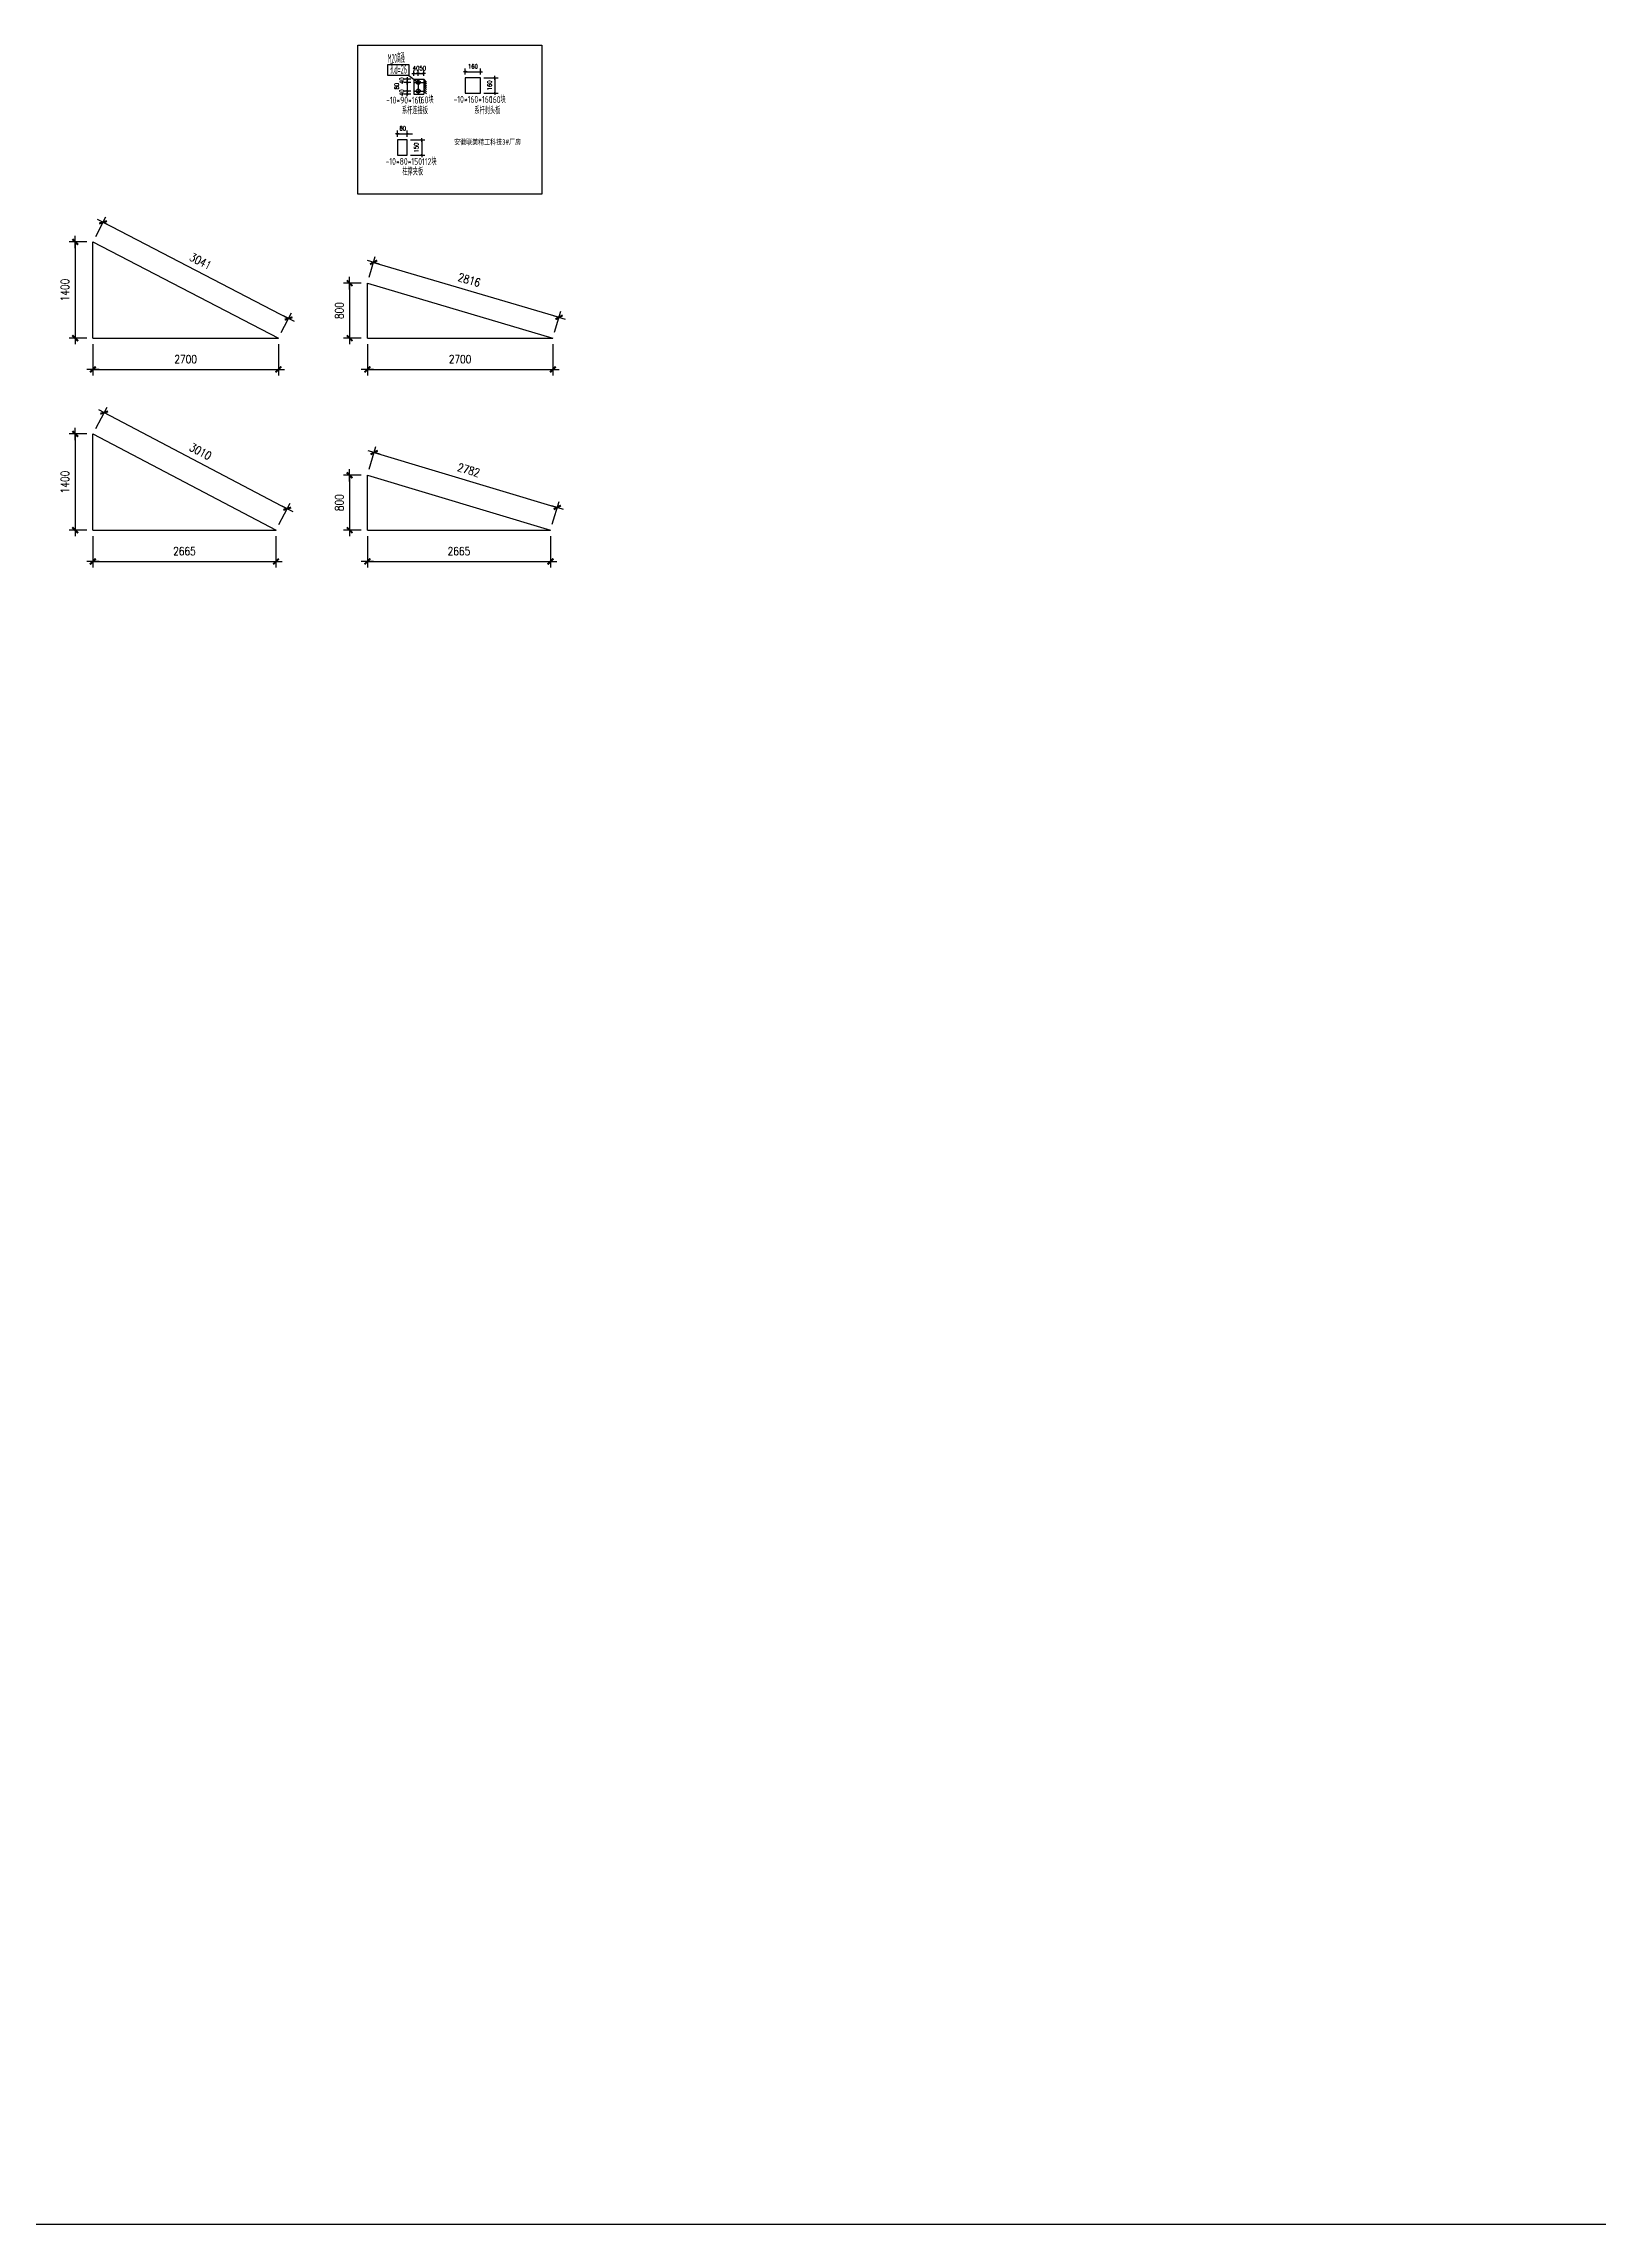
# Model space of a CAD drawing. Header units: millimetres. Extents: x 1471994 to 4527627, y -5186613 to -1927582.
# Drawn here: x 1530717 to 1553345, y -2025769 to -1994017 of the extents above; entities that cross this region are included whole.
import ezdxf
from ezdxf.enums import TextEntityAlignment as Align

# ---------------------------------------------------------------- set-up
doc = ezdxf.new("R2010")
doc.units = ezdxf.units.MM
doc.header["$LTSCALE"] = 1000
doc.header["$PDMODE"] = 34
doc.layers.add('钢架', color=7, linetype='Continuous', lineweight=25)
doc.styles.add('DIM_FONT', font='simplex.shx', dxfattribs={"width": 0.8, "bigfont": 'hztxt.shx'})
doc.styles.add('hz', font='gbenor.shx', dxfattribs={"width": 0.75, "height": 100, "bigfont": 'gbcbig.shx'})
doc.styles.add('图框', font='')
doc.styles.get('图框').set_extended_font_data('SimSun')
doc.dimstyles.new('WGH(1)', dxfattribs={"dimscale": 1.2, "dimtxt": 100, "dimasz": 0.5, "dimexe": 75, "dimexo": 75, "dimgap": 75, "dimtad": 1, "dimdec": 0, "dimzin": 0, "dimdsep": 46, "dimtxsty": 'DIM_FONT', "dimblk1": '_DIMX', "dimblk2": '_DIMX', "dimsah": 1, "dimcen": 0.09, "dimclrd": 3, "dimclre": 3, "dimclrt": 7, "dimadec": 0, "dimazin": 0, "dimtfac": 1, "dimtdec": 0, "dimtix": 1, "dimtmove": 2, "dimatfit": 3, "dimldrblk": '_DIMX', "dimfxl": 1, "dimtolj": 1, "dimtzin": 0, "dimarcsym": 0})

# ---------------------------------------------------------------- blocks, each defined once
blk = doc.blocks.new('_DIMX')
blk.add_line((-150, 0), (150, 0))
at = {"const_width": 50}
blk.add_lwpolyline([(-70, -70), (70, 70)], dxfattribs=at)
blk = doc.blocks.new('*D1498')
at = {"color": 3, "lineweight": -2}
for p, q in [((1531344, -1996905), (1531087, -1996905)), ((1531177, -1996905), (1531177, -1998304)), ((1531344, -1998305), (1531087, -1998305))]:
    blk.add_line(p, q, dxfattribs=at)
at = {"layer": 'Defpoints', "color": 0}
for p in [(1531434, -1996905), (1531177, -1998305), (1531434, -1998305)]:
    blk.add_point(p, dxfattribs=at)
at = {"color": 3, "lineweight": -2, "xscale": 0.6, "yscale": 0.6, "zscale": 0.6}
for p, rotation in [((1531177, -1996905), 90), ((1531177, -1998305), 270)]:
    blk.add_blockref('_DIMX', p, dxfattribs=dict(at, rotation=rotation))
at = {"color": 7, "insert": (1531027, -1997605), "char_height": 120, "attachment_point": 5, "rotation": 90, "style": 'DIM_FONT'}
blk.add_mtext('\\A1;1400', dxfattribs=at)
blk = doc.blocks.new('*D1499')
at = {"color": 3, "lineweight": -2}
for p, q in [((1531434, -1998395), (1531434, -1998851)), ((1534134, -1998395), (1534134, -1998851)), ((1531435, -1998761), (1534134, -1998761))]:
    blk.add_line(p, q, dxfattribs=at)
at = {"layer": 'Defpoints', "color": 0}
for p in [(1531434, -1998305), (1534134, -1998305), (1534134, -1998761)]:
    blk.add_point(p, dxfattribs=at)
at = {"color": 3, "lineweight": -2, "xscale": 0.6, "yscale": 0.6, "zscale": 0.6, "rotation": 180}
blk.add_blockref('_DIMX', (1531434, -1998761), dxfattribs=at)
at = {"color": 3, "lineweight": -2, "xscale": 0.6, "yscale": 0.6, "zscale": 0.6}
blk.add_blockref('_DIMX', (1534134, -1998761), dxfattribs=at)
at = {"color": 7, "insert": (1532784, -1998611), "char_height": 120, "attachment_point": 5, "style": 'DIM_FONT'}
blk.add_mtext('\\A1;2700', dxfattribs=at)
blk = doc.blocks.new('*D1500')
at = {"color": 3, "lineweight": -2}
for p, q in [((1531476, -1996825), (1531624, -1996539)), ((1531583, -1996619), (1534282, -1998019)), ((1534176, -1998225), (1534324, -1997939))]:
    blk.add_line(p, q, dxfattribs=at)
at = {"layer": 'Defpoints', "color": 0}
for p in [(1531434, -1996905), (1534282, -1998019), (1534134, -1998305)]:
    blk.add_point(p, dxfattribs=at)
at = {"color": 3, "lineweight": -2, "xscale": 0.6, "yscale": 0.6, "zscale": 0.6}
for p, rotation in [((1531582, -1996619), 152.5924245621816), ((1534282, -1998019), 332.5924245621816)]:
    blk.add_blockref('_DIMX', p, dxfattribs=dict(at, rotation=rotation))
at = {"color": 7, "insert": (1533001, -1997186), "char_height": 120, "attachment_point": 5, "rotation": 332.5924, "style": 'DIM_FONT'}
blk.add_mtext('\\A1;3041', dxfattribs=at)
blk = doc.blocks.new('*D1521')
at = {"color": 3, "lineweight": -2}
for p, q in [((1531344, -1999701), (1531087, -1999701)), ((1531177, -1999701), (1531177, -2001100)), ((1531344, -2001101), (1531087, -2001101))]:
    blk.add_line(p, q, dxfattribs=at)
at = {"layer": 'Defpoints', "color": 0}
for p in [(1531434, -1999701), (1531177, -2001101), (1531434, -2001101)]:
    blk.add_point(p, dxfattribs=at)
at = {"color": 3, "lineweight": -2, "xscale": 0.6, "yscale": 0.6, "zscale": 0.6}
for p, rotation in [((1531177, -1999701), 90), ((1531177, -2001101), 270)]:
    blk.add_blockref('_DIMX', p, dxfattribs=dict(at, rotation=rotation))
at = {"color": 7, "insert": (1531027, -2000401), "char_height": 120, "attachment_point": 5, "rotation": 90, "style": 'DIM_FONT'}
blk.add_mtext('\\A1;1400', dxfattribs=at)
blk = doc.blocks.new('*D1522')
at = {"color": 3, "lineweight": -2}
for p, q in [((1531434, -2001191), (1531434, -2001647)), ((1534099, -2001191), (1534099, -2001647)), ((1531435, -2001557), (1534099, -2001557))]:
    blk.add_line(p, q, dxfattribs=at)
at = {"layer": 'Defpoints', "color": 0}
for p in [(1531434, -2001101), (1534099, -2001101), (1534099, -2001557)]:
    blk.add_point(p, dxfattribs=at)
at = {"color": 3, "lineweight": -2, "xscale": 0.6, "yscale": 0.6, "zscale": 0.6, "rotation": 180}
blk.add_blockref('_DIMX', (1531434, -2001557), dxfattribs=at)
at = {"color": 3, "lineweight": -2, "xscale": 0.6, "yscale": 0.6, "zscale": 0.6}
blk.add_blockref('_DIMX', (1534099, -2001557), dxfattribs=at)
at = {"color": 7, "insert": (1532767, -2001407), "char_height": 120, "attachment_point": 5, "style": 'DIM_FONT'}
blk.add_mtext('\\A1;2665', dxfattribs=at)
blk = doc.blocks.new('*D1523')
at = {"color": 3, "lineweight": -2}
for p, q in [((1531476, -1999621), (1531640, -1999309)), ((1531599, -1999389), (1534262, -2000789)), ((1534141, -2001021), (1534305, -2000709))]:
    blk.add_line(p, q, dxfattribs=at)
at = {"layer": 'Defpoints', "color": 0}
for p in [(1531434, -1999701), (1534263, -2000789), (1534099, -2001101)]:
    blk.add_point(p, dxfattribs=at)
at = {"color": 3, "lineweight": -2, "xscale": 0.6, "yscale": 0.6, "zscale": 0.6}
for p, rotation in [((1531598, -1999389), 152.2857819548958), ((1534263, -2000789), 332.2857819548958)]:
    blk.add_blockref('_DIMX', p, dxfattribs=dict(at, rotation=rotation))
at = {"color": 7, "insert": (1533000, -1999956), "char_height": 120, "attachment_point": 5, "rotation": 332.2858, "style": 'DIM_FONT'}
blk.add_mtext('\\A1;3010', dxfattribs=at)
blk = doc.blocks.new('*D1544')
at = {"color": 3, "lineweight": -2}
for p, q in [((1535339, -1997505), (1535081, -1997505)), ((1535171, -1997505), (1535171, -1998304)), ((1535339, -1998305), (1535081, -1998305))]:
    blk.add_line(p, q, dxfattribs=at)
at = {"layer": 'Defpoints', "color": 0}
for p in [(1535429, -1997505), (1535171, -1998305), (1535429, -1998305)]:
    blk.add_point(p, dxfattribs=at)
at = {"color": 3, "lineweight": -2, "xscale": 0.6, "yscale": 0.6, "zscale": 0.6}
for p, rotation in [((1535171, -1997505), 90), ((1535171, -1998305), 270)]:
    blk.add_blockref('_DIMX', p, dxfattribs=dict(at, rotation=rotation))
at = {"color": 7, "insert": (1535021, -1997905), "char_height": 120, "attachment_point": 5, "rotation": 90, "style": 'DIM_FONT'}
blk.add_mtext('\\A1;800', dxfattribs=at)
blk = doc.blocks.new('*D1545')
at = {"color": 3, "lineweight": -2}
for p, q in [((1535429, -1998395), (1535429, -1998851)), ((1538129, -1998395), (1538129, -1998851)), ((1535429, -1998761), (1538128, -1998761))]:
    blk.add_line(p, q, dxfattribs=at)
at = {"layer": 'Defpoints', "color": 0}
for p in [(1535429, -1998305), (1538129, -1998305), (1538129, -1998761)]:
    blk.add_point(p, dxfattribs=at)
at = {"color": 3, "lineweight": -2, "xscale": 0.6, "yscale": 0.6, "zscale": 0.6, "rotation": 180}
blk.add_blockref('_DIMX', (1535429, -1998761), dxfattribs=at)
at = {"color": 3, "lineweight": -2, "xscale": 0.6, "yscale": 0.6, "zscale": 0.6}
blk.add_blockref('_DIMX', (1538129, -1998761), dxfattribs=at)
at = {"color": 7, "insert": (1536779, -1998611), "char_height": 120, "attachment_point": 5, "style": 'DIM_FONT'}
blk.add_mtext('\\A1;2700', dxfattribs=at)
blk = doc.blocks.new('*D1546')
at = {"color": 3, "lineweight": -2}
for p, q in [((1535454, -1997418), (1535544, -1997115)), ((1535519, -1997202), (1538218, -1998001)), ((1538154, -1998218), (1538244, -1997915))]:
    blk.add_line(p, q, dxfattribs=at)
at = {"layer": 'Defpoints', "color": 0}
for p in [(1535429, -1997505), (1538219, -1998002), (1538129, -1998305)]:
    blk.add_point(p, dxfattribs=at)
at = {"color": 3, "lineweight": -2, "xscale": 0.6, "yscale": 0.6, "zscale": 0.6}
for p, rotation in [((1535519, -1997202), 163.495638618245), ((1538219, -1998002), 343.4956386182449)]:
    blk.add_blockref('_DIMX', p, dxfattribs=dict(at, rotation=rotation))
at = {"color": 7, "insert": (1536911, -1997458), "char_height": 120, "attachment_point": 5, "rotation": 343.4956, "style": 'DIM_FONT'}
blk.add_mtext('\\A1;2816', dxfattribs=at)
blk = doc.blocks.new('*D1547')
at = {"color": 3, "lineweight": -2}
for p, q in [((1535339, -2000301), (1535081, -2000301)), ((1535171, -2000301), (1535171, -2001100)), ((1535339, -2001101), (1535081, -2001101))]:
    blk.add_line(p, q, dxfattribs=at)
at = {"layer": 'Defpoints', "color": 0}
for p in [(1535429, -2000301), (1535171, -2001101), (1535429, -2001101)]:
    blk.add_point(p, dxfattribs=at)
at = {"color": 3, "lineweight": -2, "xscale": 0.6, "yscale": 0.6, "zscale": 0.6}
for p, rotation in [((1535171, -2000301), 90), ((1535171, -2001101), 270)]:
    blk.add_blockref('_DIMX', p, dxfattribs=dict(at, rotation=rotation))
at = {"color": 7, "insert": (1535021, -2000701), "char_height": 120, "attachment_point": 5, "rotation": 90, "style": 'DIM_FONT'}
blk.add_mtext('\\A1;800', dxfattribs=at)
blk = doc.blocks.new('*D1548')
at = {"color": 3, "lineweight": -2}
for p, q in [((1535429, -2001191), (1535429, -2001647)), ((1538094, -2001191), (1538094, -2001647)), ((1535429, -2001557), (1538093, -2001557))]:
    blk.add_line(p, q, dxfattribs=at)
at = {"layer": 'Defpoints', "color": 0}
for p in [(1535429, -2001101), (1538094, -2001101), (1538094, -2001557)]:
    blk.add_point(p, dxfattribs=at)
at = {"color": 3, "lineweight": -2, "xscale": 0.6, "yscale": 0.6, "zscale": 0.6, "rotation": 180}
blk.add_blockref('_DIMX', (1535429, -2001557), dxfattribs=at)
at = {"color": 3, "lineweight": -2, "xscale": 0.6, "yscale": 0.6, "zscale": 0.6}
blk.add_blockref('_DIMX', (1538094, -2001557), dxfattribs=at)
at = {"color": 7, "insert": (1536761, -2001407), "char_height": 120, "attachment_point": 5, "style": 'DIM_FONT'}
blk.add_mtext('\\A1;2665', dxfattribs=at)
blk = doc.blocks.new('*D1549')
at = {"color": 3, "lineweight": -2}
for p, q in [((1535455, -2000215), (1535554, -1999884)), ((1535529, -1999970), (1538193, -2000770)), ((1538120, -2001015), (1538219, -2000684))]:
    blk.add_line(p, q, dxfattribs=at)
at = {"layer": 'Defpoints', "color": 0}
for p in [(1535429, -2000301), (1538193, -2000770), (1538094, -2001101)]:
    blk.add_point(p, dxfattribs=at)
at = {"color": 3, "lineweight": -2, "xscale": 0.6, "yscale": 0.6, "zscale": 0.6}
for p, rotation in [((1535528, -1999970), 163.2908941861531), ((1538193, -2000770), 343.2908941861531)]:
    blk.add_blockref('_DIMX', p, dxfattribs=dict(at, rotation=rotation))
at = {"color": 7, "insert": (1536904, -2000226), "char_height": 120, "attachment_point": 5, "rotation": 343.2909, "style": 'DIM_FONT'}
blk.add_mtext('\\A1;2782', dxfattribs=at)

msp = doc.modelspace()

# ---------------------------------------------------------------- linework, layer by layer
at = {"color": 3}
for p, q in [((1536059.4, -1994534.7), (1535961.1, -1994534.7)), ((1536059.4, -1994581.9), (1535961.1, -1994581.9)), ((1536059.4, -1994581.9), (1535961.1, -1994581.9)), ((1536008.4, -1994534.5), (1536008.4, -1994534.3)), ((1536008.4, -1994534.7), (1536008.4, -1994581.9)), ((1536008.4, -1994582.1), (1536008.4, -1994582.3)), ((1536008.4, -1994582.1), (1536008.4, -1994707.7)), ((1536106.5, -1994453.5), (1536106.3, -1994453.5)), ((1536106.6, -1994487.4), (1536106.6, -1994406.3)), ((1536106.6, -1994453.5), (1536169.6, -1994453.5)), ((1536169.5, -1994453.5), (1536169.3, -1994453.5)), ((1536169.6, -1994487.4), (1536169.6, -1994406.3)), ((1536169.6, -1994487.4), (1536169.6, -1994406.3)), ((1536169.6, -1994453.5), (1536248.4, -1994453.5)), ((1536169.8, -1994453.5), (1536170, -1994453.5)), ((1536248.4, -1994487.4), (1536248.4, -1994406.3)), ((1536248.6, -1994453.5), (1536248.8, -1994453.5)), ((1536854, -1994468.5), (1536854, -1994379.6)), ((1536854.2, -1994426.8), (1537074.4, -1994426.8)), ((1537074.5, -1994468.5), (1537074.5, -1994379.6)), ((1537121.8, -1994515.7), (1537332.4, -1994515.7)), ((1537285.2, -1994515.9), (1537285.2, -1994736)), ((1536059.4, -1994707.9), (1535961.1, -1994707.9)), ((1536059.4, -1994707.9), (1535961.1, -1994707.9)), ((1536059.4, -1994755.2), (1535961.1, -1994755.2)), ((1536008.4, -1994707.7), (1536008.4, -1994707.6)), ((1536008.4, -1994707.9), (1536008.4, -1994755.2)), ((1536008.4, -1994755.4), (1536008.4, -1994755.6)), ((1537121.8, -1994736.2), (1537332.4, -1994736.2)), ((1535865.1, -1995373), (1535865.1, -1995284.1)), ((1536010.4, -1995373), (1536010.4, -1995284.1)), ((1535865.3, -1995331.3), (1536085.4, -1995331.3)), ((1536056.4, -1995420.3), (1536267.1, -1995420.3)), ((1536056.4, -1995640.8), (1536267.1, -1995640.8)), ((1536219.8, -1995420.5), (1536219.8, -1995640.6))]:
    msp.add_line(p, q, dxfattribs=at)
for p, q in [((1536033.3, -1994481.4), (1536169.6, -1994581.9)), ((1531434.2, -1998304.6), (1531434.2, -1996904.6)), ((1531434.2, -1996904.6), (1534134.2, -1998304.6)), ((1535428.8, -1998304.6), (1535428.8, -1997504.6)), ((1535428.8, -1997504.6), (1538128.8, -1998304.6)), ((1531434.2, -1998304.6), (1534134.2, -1998304.6)), ((1535428.8, -1998304.6), (1538128.8, -1998304.6)), ((1531434.2, -2001100.8), (1531434.2, -1999700.8)), ((1531434.2, -1999700.8), (1534099.2, -2001100.8)), ((1535428.8, -2001100.8), (1535428.8, -2000300.8)), ((1535428.8, -2000300.8), (1538093.8, -2001100.8)), ((1531434.2, -2001100.8), (1534099.2, -2001100.8)), ((1535428.8, -2001100.8), (1538093.8, -2001100.8))]:
    msp.add_line(p, q)
at = {"color": 1}
for p, q in [((1536106.6, -1994534.7), (1536106.6, -1994755.2)), ((1536106.6, -1994534.7), (1536248.4, -1994534.7)), ((1536106.6, -1994581.9), (1536248.4, -1994581.9)), ((1536169.6, -1994534.7), (1536169.6, -1994755.2)), ((1536248.4, -1994534.7), (1536248.4, -1994755.2)), ((1536248.4, -1994534.7), (1536290.5, -1994576.9)), ((1536248.4, -1994562.5), (1536290.5, -1994604.8)), ((1536248.4, -1994587.9), (1536290.5, -1994630.2)), ((1536248.4, -1994614.7), (1536290.5, -1994656.9)), ((1536248.4, -1994641.8), (1536290.5, -1994684.1)), ((1536248.4, -1994674.5), (1536290.5, -1994716.8)), ((1536854, -1994515.7), (1536854, -1994736.2)), ((1537074.5, -1994515.7), (1536854, -1994515.7)), ((1537074.5, -1994736.2), (1537074.5, -1994515.7)), ((1536106.6, -1994707.9), (1536248.4, -1994707.9)), ((1536106.6, -1994755.2), (1536248.4, -1994755.2)), ((1536248.4, -1994707.9), (1536290.5, -1994750.2)), ((1536854, -1994736.2), (1537074.5, -1994736.2)), ((1535865.1, -1995420.3), (1535865.1, -1995640.8)), ((1536009.2, -1995420.3), (1535865.1, -1995420.3)), ((1535865.1, -1995640.8), (1536009.2, -1995640.8)), ((1536009.2, -1995640.8), (1536009.2, -1995420.3))]:
    msp.add_line(p, q, dxfattribs=at)
for points in [[(1471994, -1927581.7), (1690077.8, -1927581.7), (1690077.8, -2025769.5), (1471994, -2025769.5)], [(1535290.4, -1994038.1), (1537966.3, -1994038.1), (1537966.3, -1996208.4), (1535290.4, -1996208.4)], [(1536033.3, -1994481.4), (1535727.1, -1994481.4), (1535727.1, -1994319.7), (1536033.3, -1994319.7)]]:
    msp.add_lwpolyline(points, close=True)
for centre in [(1536169.6, -1994581.9), (1536169.6, -1994707.9)]:
    msp.add_circle(centre, 28.4, dxfattribs=at)

# ---------------------------------------------------------------- block references
at = {"color": 3, "zscale": 0.189}
for p, xscale, yscale, rotation in [((1536008.4, -1994534.7), 0.1890000000130385, 0.1890000000130385, 270), ((1536008.4, -1994581.9), 0.1890000000130385, 0.1890000000130385, 90), ((1536008.4, -1994581.9), 0.1890000000130385, 0.1890000000130385, 90), ((1536008.4, -1994707.9), 0.1890000000130385, 0.1890000000130385, 270), ((1536008.4, -1994707.9), 0.1890000000130385, 0.1890000000130385, 270), ((1536169.6, -1994453.5), 0.1890000000712462, 0.1890000000130385, 180), ((1536248.4, -1994453.5), 0.1890000000712462, 0.1890000000130385, 180), ((1536854, -1994426.8), 0.1890000000712462, 0.1890000000130385, 180), ((1537285.2, -1994515.7), 0.1890000000130385, 0.1890000000130385, 90), ((1536008.4, -1994755.2), 0.1890000000130385, 0.1890000000130385, 90), ((1537285.2, -1994736.2), 0.1890000000130385, 0.1890000000130385, 270), ((1535865.1, -1995331.3), 0.1890000000712462, 0.1889999999548309, 180), ((1536219.8, -1995420.5), 0.1889999999548309, 0.1889999999548309, 90), ((1536219.8, -1995640.8), 0.1889999999548309, 0.1889999999548309, 270)]:
    msp.add_blockref('_DIMX', p, dxfattribs=dict(at, xscale=xscale, yscale=yscale, rotation=rotation))
at = {"color": 3, "xscale": 0.1890000000712462, "zscale": 0.189}
for p, yscale in [((1536106.6, -1994453.5), 0.1890000000130385), ((1536169.6, -1994453.5), 0.1890000000130385), ((1537074.5, -1994426.8), 0.1890000000130385), ((1536010.6, -1995331.3), 0.1889999999548309)]:
    msp.add_blockref('_DIMX', p, dxfattribs=dict(at, yscale=yscale))

# ---------------------------------------------------------------- texts
at = {"color": 7, "char_height": 63, "attachment_point": 5, "style": 'DIM_FONT'}
for s, insert in [('\\A1;40', (1536138.1, -1994374.8)), ('\\A1;50', (1536235, -1994374.8)), ('\\A1;160', (1536964.3, -1994348.1)), ('\\A1;{\\Fsimplex,hztxt|c134;8}0', (1535944.8, -1995250.8))]:
    msp.add_mtext(s, dxfattribs=dict(at, insert=insert))
at = {"color": 7, "char_height": 63, "attachment_point": 5, "rotation": 90, "style": 'DIM_FONT'}
for s, insert in [('\\A1;80', (1535855.5, -1994636.6)), ('\\A1;40', (1535929.6, -1994558.3)), ('\\A1;160', (1537206.4, -1994626)), ('\\A1;40', (1535929.6, -1994731.6)), ('\\A1;1{\\Fsimplex,hztxt|c134;5}0', (1536141.1, -1995530.5))]:
    msp.add_mtext(s, dxfattribs=dict(at, insert=insert))
at = {"style": '图框', "width": 0.8}
msp.add_attdef('安徽联美精工科技3#厂房', (1536691.8, -1995487.2), '宣城市博远顺达', height=77.91, dxfattribs=at)
at = {"layer": '钢架', "lineweight": 13, "style": 'hz'}
for s, width, p, p2 in [('M20高强', 0.589065, (1535723.6, -1994294.3), (1535969.8, -1994294.3)), ('孔d=26', 0.656286, (1535760.3, -1994453.6), (1536006.5, -1994453.6))]:
    msp.add_text(s, height=126, dxfattribs=dict(at, width=width)).set_placement(p, p2, align=Align.FIT)
at = {"layer": '钢架', "lineweight": -3, "style": 'hz', "width": 0.75}
for s, p in [('-10*90*160', (1535701.4, -1994889.9)), ('系杆连接板', (1535931.9, -1995043.4)), ('160块', (1536163.8, -1994886.5)), ('-10*160*160', (1536683.2, -1994878.4)), ('系杆封头板', (1536986.8, -1995043.4)), ('160块', (1537213.3, -1994882.3)), ('-10*80*150', (1535694.3, -1995782.9)), ('柱撑夹板', (1535937.1, -1995933.9)), ('112块', (1536224.4, -1995786.8))]:
    msp.add_text(s, height=100.8, dxfattribs=at).set_placement(p)

# ---------------------------------------------------------------- dimensions: what is measured, and where the dimension line sits
for p1, p2, distance, picture, middle in [((1531434.2, -1996904.6), (1534134.2, -1998304.6), 321.8, '*D1500', (1533001.4, -1997185.8)), ((1535428.8, -1997504.6), (1538128.8, -1998304.6), 316, '*D1546', (1536911.2, -1997457.8)), ((1531434.2, -1999700.8), (1534099.2, -2001100.8), 352.3, '*D1523', (1533000.3, -1999956.2)), ((1535428.8, -2000300.8), (1538093.8, -2001100.8), 345.7, '*D1549', (1536903.8, -2000226.1))]:
    dim = msp.add_aligned_dim(p1=p1, p2=p2, distance=distance, dimstyle='WGH(1)')
    dim.commit()
    dim.dimension.update_dxf_attribs({"geometry": picture, "text_midpoint": middle})
for base, p1, p2, picture, middle in [((1531176.8, -1998304.6), (1531434.2, -1996904.6), (1531434.2, -1998304.6), '*D1498', (1531026.8, -1997604.6)), ((1535171.4, -1998304.6), (1535428.8, -1997504.6), (1535428.8, -1998304.6), '*D1544', (1535021.4, -1997904.6)), ((1531176.8, -2001100.8), (1531434.2, -1999700.8), (1531434.2, -2001100.8), '*D1521', (1531026.8, -2000400.8)), ((1535171.4, -2001100.8), (1535428.8, -2000300.8), (1535428.8, -2001100.8), '*D1547', (1535021.4, -2000700.8))]:
    dim = msp.add_linear_dim(base=base, p1=p1, p2=p2, angle=90, dimstyle='WGH(1)')
    dim.commit()
    dim.dimension.update_dxf_attribs({"geometry": picture, "text_midpoint": middle})
for base, p1, p2, picture, middle in [((1534134.2, -1998760.6), (1531434.2, -1998304.6), (1534134.2, -1998304.6), '*D1499', (1532784.2, -1998610.6)), ((1538128.8, -1998760.6), (1535428.8, -1998304.6), (1538128.8, -1998304.6), '*D1545', (1536778.8, -1998610.6)), ((1534099.2, -2001556.8), (1531434.2, -2001100.8), (1534099.2, -2001100.8), '*D1522', (1532766.7, -2001406.8)), ((1538093.8, -2001556.8), (1535428.8, -2001100.8), (1538093.8, -2001100.8), '*D1548', (1536761.3, -2001406.8))]:
    dim = msp.add_linear_dim(base=base, p1=p1, p2=p2, dimstyle='WGH(1)')
    dim.commit()
    dim.dimension.update_dxf_attribs({"geometry": picture, "text_midpoint": middle})

doc.saveas('drawing.dxf')
